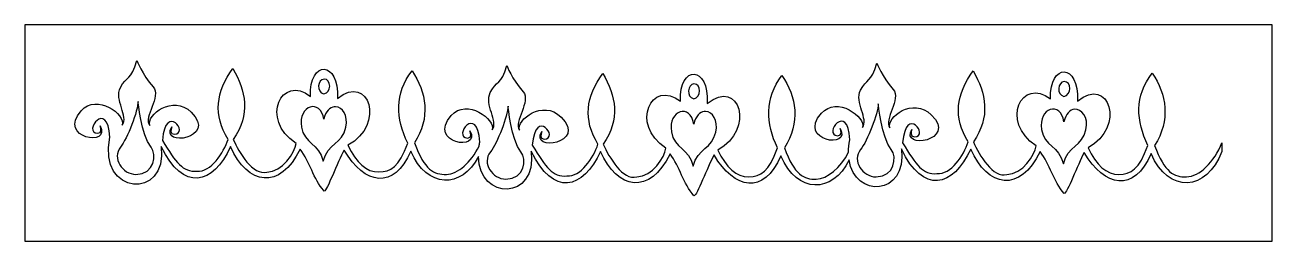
# Model space of a CAD drawing. Header units: centimetres. Extents: x -8.9 to 5.5, y 1.7 to 4.2.
import ezdxf

# ---------------------------------------------------------------- set-up
doc = ezdxf.new("R2010")
doc.units = ezdxf.units.CM
doc.header["$MEASUREMENT"] = 0
doc.layers.add('Layer 1', color=7, linetype='Continuous')

msp = doc.modelspace()

# ---------------------------------------------------------------- linework, layer by layer
at = {"layer": 'Layer 1', "color": 254}
msp.add_lwpolyline([(-8.93865, 1.66012), (5.50451, 1.66012), (5.50451, 4.15872), (-8.93865, 4.15872), (-8.93865, 1.66012)], close=True, dxfattribs=at)
at = {"layer": 'Layer 1', "color": 12}
for points, knots in [([(0.92906, 3.71728), (0.8635, 3.48983), (0.80729, 3.53936), (0.73788, 3.4055), (0.73788, 3.4055), (0.66461, 3.2641), (0.83795, 3.06759), (0.75971, 2.9722), (0.75971, 2.9722), (0.80421, 3.09207), (0.46565, 3.34388), (0.28461, 3.13768), (0.28461, 3.13768), (0.00154, 2.81528), (0.6419, 2.71838), (0.50207, 2.96251), (0.50207, 2.96251), (0.51344, 2.9344), (0.5286, 2.87736), (0.47522, 2.87742), (0.47522, 2.87742), (0.29158, 2.88445), (0.59255, 3.28444), (0.61538, 2.8307), (0.61538, 2.8307), (0.60455, 2.77919), (0.60036, 2.73183), (0.59979, 2.68753), (0.59979, 2.68753), (0.50769, 2.50677), (0.35567, 2.37827), (0.22663, 2.37522), (0.22663, 2.37522), (0.08263, 2.37195), (-0.02778, 2.42261), (-0.1429, 2.73918), (-0.1429, 2.73918), (0.04568, 3.0261), (-0.00523, 3.33235), (-0.17153, 3.57373), (-0.17153, 3.57373), (-0.37357, 3.30878), (-0.36158, 3.02108), (-0.22189, 2.73731), (-0.22189, 2.73731), (-0.32367, 2.45886), (-0.41828, 2.40602), (-0.55586, 2.40277), (-0.55586, 2.40277), (-0.69694, 2.39957), (-0.82044, 2.5103), (-0.91408, 2.71155), (-0.91408, 2.71155), (-0.47631, 2.9514), (-0.66772, 3.55203), (-1.03581, 3.25187), (-1.03581, 3.25187), (-1.01401, 3.69616), (-1.36258, 3.70084), (-1.34792, 3.27765), (-1.34792, 3.27765), (-1.67972, 3.53581), (-1.93902, 3.0163), (-1.51465, 2.73384), (-1.51465, 2.73384), (-1.53154, 2.62864), (-1.66931, 2.40289), (-1.85373, 2.40226), (-1.85373, 2.40226), (-2.01341, 2.35586), (-2.17516, 2.63022), (-2.24196, 2.7795), (-2.24196, 2.7795), (-2.03944, 3.07007), (-2.09628, 3.33911), (-2.24504, 3.59924), (-2.24504, 3.59924), (-2.44136, 3.33158), (-2.4772, 3.06136), (-2.30204, 2.78028), (-2.30204, 2.78028), (-2.35322, 2.6236), (-2.50078, 2.39788), (-2.6639, 2.4128), (-2.6639, 2.4128), (-2.82721, 2.40102), (-2.90486, 2.5081), (-3.06271, 2.76845), (-3.06271, 2.76845), (-3.02675, 3.21473), (-2.74279, 2.84134), (-2.92617, 2.83909), (-2.92617, 2.83909), (-2.97949, 2.84042), (-2.96405, 2.89706), (-2.95252, 2.92487), (-2.95252, 2.92487), (-3.09858, 2.68441), (-2.41673, 2.78931), (-2.72886, 3.09431), (-2.72886, 3.09431), (-2.94157, 3.30216), (-3.25119, 3.0623), (-3.20982, 2.94125), (-3.20982, 2.94125), (-3.28543, 3.03865), (-3.07236, 3.2758), (-3.1697, 3.38678), (-3.1697, 3.38678), (-3.30121, 3.53672), (-3.35803, 3.69046), (-3.35803, 3.69046), (-3.35803, 3.69046), (-3.42358, 3.46302), (-3.47979, 3.51255), (-3.5492, 3.37868), (-3.5492, 3.37868), (-3.62247, 3.23729), (-3.44913, 3.04078), (-3.52737, 2.94538), (-3.52737, 2.94538), (-3.48287, 3.06525), (-3.82143, 3.31707), (-4.00248, 3.11086), (-4.00248, 3.11086), (-4.28554, 2.78847), (-3.64518, 2.69157), (-3.78501, 2.9357), (-3.78501, 2.9357), (-3.77365, 2.90758), (-3.75849, 2.85055), (-3.81187, 2.8506), (-3.81187, 2.8506), (-3.99551, 2.85764), (-3.69453, 3.25762), (-3.6717, 2.80388), (-3.6717, 2.80388), (-3.67501, 2.78816), (-3.67687, 2.7727), (-3.67917, 2.75764), (-3.67917, 2.75764), (-3.77038, 2.56995), (-3.92554, 2.43404), (-4.05767, 2.43092), (-4.05767, 2.43092), (-4.20167, 2.42765), (-4.31208, 2.4783), (-4.42719, 2.79488), (-4.42719, 2.79488), (-4.23862, 3.0818), (-4.28952, 3.38804), (-4.45582, 3.62943), (-4.45582, 3.62943), (-4.65786, 3.36448), (-4.64587, 3.07678), (-4.50618, 2.79301), (-4.50618, 2.79301), (-4.60797, 2.51455), (-4.70257, 2.46172), (-4.84015, 2.45847), (-4.84015, 2.45847), (-4.98123, 2.45527), (-5.10473, 2.566), (-5.19837, 2.76725), (-5.19837, 2.76725), (-4.7606, 3.0071), (-4.95202, 3.60773), (-5.3201, 3.30757), (-5.3201, 3.30757), (-5.2983, 3.75186), (-5.64687, 3.75654), (-5.63222, 3.33335), (-5.63222, 3.33335), (-5.96401, 3.59151), (-6.22332, 3.072), (-5.79894, 2.78954), (-5.79894, 2.78954), (-5.81583, 2.68434), (-5.95361, 2.45859), (-6.13802, 2.45796), (-6.13802, 2.45796), (-6.29771, 2.41156), (-6.45946, 2.68592), (-6.52625, 2.8352), (-6.52625, 2.8352), (-6.32374, 3.12577), (-6.38058, 3.39481), (-6.52933, 3.65494), (-6.52933, 3.65494), (-6.72565, 3.38728), (-6.76149, 3.11705), (-6.58633, 2.83598), (-6.58633, 2.83598), (-6.63751, 2.6793), (-6.78507, 2.45357), (-6.94819, 2.4685), (-6.94819, 2.4685), (-7.1115, 2.45672), (-7.18916, 2.5638), (-7.34701, 2.82415), (-7.34701, 2.82415), (-7.31104, 3.27043), (-7.02709, 2.89703), (-7.21046, 2.89479), (-7.21046, 2.89479), (-7.26378, 2.89612), (-7.24834, 2.95276), (-7.23682, 2.98057), (-7.23682, 2.98057), (-7.38287, 2.74011), (-6.70102, 2.84501), (-7.01315, 3.15), (-7.01315, 3.15), (-7.22586, 3.35786), (-7.53549, 3.11799), (-7.49412, 2.99695), (-7.49412, 2.99695), (-7.56972, 3.09435), (-7.35665, 3.3315), (-7.45399, 3.44248), (-7.45399, 3.44248), (-7.5855, 3.59242), (-7.64232, 3.74616), (-7.64232, 3.74616), (-7.64232, 3.74616), (-7.70788, 3.51872), (-7.76409, 3.56825), (-7.8335, 3.43438), (-7.8335, 3.43438), (-7.90676, 3.29299), (-7.73342, 3.09648), (-7.81166, 3.00108), (-7.81166, 3.00108), (-7.76716, 3.12095), (-8.10572, 3.37277), (-8.28677, 3.16656), (-8.28677, 3.16656), (-8.56983, 2.84417), (-7.92947, 2.74727), (-8.0693, 2.9914), (-8.0693, 2.9914), (-8.05794, 2.96328), (-8.04278, 2.90625), (-8.09616, 2.9063), (-8.09616, 2.9063), (-8.2798, 2.91334), (-7.97883, 3.31332), (-7.95599, 2.85958), (-7.95599, 2.85958), (-8.09846, 2.18192), (-7.28261, 2.12592), (-7.35994, 2.75336), (-7.35994, 2.75336), (-7.10737, 2.22575), (-6.7611, 2.30769), (-6.55651, 2.75305), (-6.55651, 2.75305), (-6.3628, 2.30349), (-5.98442, 2.24296), (-5.75173, 2.72376), (-5.75173, 2.72376), (-5.63853, 2.57122), (-5.59975, 2.38408), (-5.47478, 2.2379), (-5.47478, 2.2379), (-5.43986, 2.23745), (-5.32013, 2.57236), (-5.242, 2.71279), (-5.242, 2.71279), (-5.00742, 2.30784), (-4.66294, 2.24635), (-4.46963, 2.69985), (-4.46963, 2.69985), (-4.28384, 2.26512), (-3.88005, 2.25977), (-3.6876, 2.63755), (-3.6876, 2.63755), (-3.67459, 2.12235), (-3.00524, 2.12639), (-3.07565, 2.69766), (-3.07565, 2.69766), (-2.82308, 2.17005), (-2.4768, 2.25199), (-2.27221, 2.69735), (-2.27221, 2.69735), (-2.07851, 2.24779), (-1.70013, 2.18726), (-1.46744, 2.66806), (-1.46744, 2.66806), (-1.35423, 2.51552), (-1.31546, 2.32838), (-1.19049, 2.1822), (-1.19049, 2.1822), (-1.15556, 2.18175), (-1.03584, 2.51666), (-0.9577, 2.65709), (-0.9577, 2.65709), (-0.72313, 2.25214), (-0.37864, 2.19065), (-0.18533, 2.64415), (-0.18533, 2.64415), (0.00323, 2.20293), (0.41662, 2.20417), (0.60551, 2.59911), (0.60551, 2.59911), (0.67101, 2.15093), (1.27872, 2.17855), (1.21143, 2.72447), (1.21143, 2.72447), (1.464, 2.19686), (1.81028, 2.2788), (2.01487, 2.72416), (2.01487, 2.72416), (2.20858, 2.27461), (2.58696, 2.21407), (2.81965, 2.69487), (2.81965, 2.69487), (2.93285, 2.54234), (2.97163, 2.35519), (3.09659, 2.20901), (3.09659, 2.20901), (3.13152, 2.20856), (3.25124, 2.54347), (3.32938, 2.6839), (3.32938, 2.6839), (3.56396, 2.27895), (3.91016, 2.21744), (4.10347, 2.67094), (4.10347, 2.67094), (4.30272, 2.2047), (4.75156, 2.23209), (4.92269, 2.6965), (4.92269, 2.6965), (4.92259, 2.73812), (4.92285, 2.73998), (4.92227, 2.79643), (4.92227, 2.79643), (4.83844, 2.57458), (4.66119, 2.40552), (4.51371, 2.40203), (4.51371, 2.40203), (4.36971, 2.39876), (4.2593, 2.44942), (4.14419, 2.76599), (4.14419, 2.76599), (4.33276, 3.05292), (4.28187, 3.36061), (4.11557, 3.60199), (4.11557, 3.60199), (3.91354, 3.33704), (3.92724, 3.04932), (4.06693, 2.76555), (4.06693, 2.76555), (3.96515, 2.4871), (3.86883, 2.43428), (3.73125, 2.43103), (3.73125, 2.43103), (3.59017, 2.42783), (3.46664, 2.53712), (3.37301, 2.73837), (3.37301, 2.73837), (3.81077, 2.97821), (3.61936, 3.57885), (3.25127, 3.27869), (3.25127, 3.27869), (3.27308, 3.72298), (2.9245, 3.72765), (2.93916, 3.30447), (2.93916, 3.30447), (2.60736, 3.56263), (2.34806, 3.04312), (2.77243, 2.76066), (2.77243, 2.76066), (2.75555, 2.65545), (2.61777, 2.42971), (2.43335, 2.42908), (2.43335, 2.42908), (2.27367, 2.38267), (2.11192, 2.65703), (2.04512, 2.80632), (2.04512, 2.80632), (2.24764, 3.09688), (2.19082, 3.36737), (2.04206, 3.6275), (2.04206, 3.6275), (1.84574, 3.35984), (1.80988, 3.08817), (1.98505, 2.8071), (1.98505, 2.8071), (1.93386, 2.65041), (1.7863, 2.42469), (1.62318, 2.43961), (1.62318, 2.43961), (1.45987, 2.42783), (1.38394, 2.53489), (1.22609, 2.79524), (1.22609, 2.79524), (1.26205, 3.24152), (1.54429, 2.86815), (1.36091, 2.8659), (1.36091, 2.8659), (1.30759, 2.86723), (1.32303, 2.92387), (1.33456, 2.95169), (1.33456, 2.95169), (1.18851, 2.71123), (1.87035, 2.81612), (1.55822, 3.12112), (1.55822, 3.12112), (1.34551, 3.32897), (1.03589, 3.08911), (1.07726, 2.96807), (1.07726, 2.96807), (1.00165, 3.06546), (1.21473, 3.30262), (1.11739, 3.4136), (1.11739, 3.4136), (0.98587, 3.56354), (0.92906, 3.71728), (0.92906, 3.71728)], [0, 0, 0, 0, 0.00943396, 0.00943396, 0.00943396, 0.00943396, 0.01886792, 0.01886792, 0.01886792, 0.01886792, 0.02830189, 0.02830189, 0.02830189, 0.02830189, 0.03773585, 0.03773585, 0.03773585, 0.03773585, 0.04716981, 0.04716981, 0.04716981, 0.04716981, 0.05660377, 0.05660377, 0.05660377, 0.05660377, 0.06603774, 0.06603774, 0.06603774, 0.06603774, 0.0754717, 0.0754717, 0.0754717, 0.0754717, 0.08490566, 0.08490566, 0.08490566, 0.08490566, 0.09433962, 0.09433962, 0.09433962, 0.09433962, 0.10377358, 0.10377358, 0.10377358, 0.10377358, 0.11320755, 0.11320755, 0.11320755, 0.11320755, 0.12264151, 0.12264151, 0.12264151, 0.12264151, 0.13207547, 0.13207547, 0.13207547, 0.13207547, 0.14150943, 0.14150943, 0.14150943, 0.14150943, 0.1509434, 0.1509434, 0.1509434, 0.1509434, 0.16037736, 0.16037736, 0.16037736, 0.16037736, 0.16981132, 0.16981132, 0.16981132, 0.16981132, 0.17924528, 0.17924528, 0.17924528, 0.17924528, 0.18867925, 0.18867925, 0.18867925, 0.18867925, 0.19811321, 0.19811321, 0.19811321, 0.19811321, 0.20754717, 0.20754717, 0.20754717, 0.20754717, 0.21698113, 0.21698113, 0.21698113, 0.21698113, 0.22641509, 0.22641509, 0.22641509, 0.22641509, 0.23584906, 0.23584906, 0.23584906, 0.23584906, 0.24528302, 0.24528302, 0.24528302, 0.24528302, 0.25471698, 0.25471698, 0.25471698, 0.25471698, 0.26415094, 0.26415094, 0.26415094, 0.26415094, 0.27358491, 0.27358491, 0.27358491, 0.27358491, 0.28301887, 0.28301887, 0.28301887, 0.28301887, 0.29245283, 0.29245283, 0.29245283, 0.29245283, 0.30188679, 0.30188679, 0.30188679, 0.30188679, 0.31132075, 0.31132075, 0.31132075, 0.31132075, 0.32075472, 0.32075472, 0.32075472, 0.32075472, 0.33018868, 0.33018868, 0.33018868, 0.33018868, 0.33962264, 0.33962264, 0.33962264, 0.33962264, 0.3490566, 0.3490566, 0.3490566, 0.3490566, 0.35849057, 0.35849057, 0.35849057, 0.35849057, 0.36792453, 0.36792453, 0.36792453, 0.36792453, 0.37735849, 0.37735849, 0.37735849, 0.37735849, 0.38679245, 0.38679245, 0.38679245, 0.38679245, 0.39622642, 0.39622642, 0.39622642, 0.39622642, 0.40566038, 0.40566038, 0.40566038, 0.40566038, 0.41509434, 0.41509434, 0.41509434, 0.41509434, 0.4245283, 0.4245283, 0.4245283, 0.4245283, 0.43396226, 0.43396226, 0.43396226, 0.43396226, 0.44339623, 0.44339623, 0.44339623, 0.44339623, 0.45283019, 0.45283019, 0.45283019, 0.45283019, 0.46226415, 0.46226415, 0.46226415, 0.46226415, 0.47169811, 0.47169811, 0.47169811, 0.47169811, 0.48113208, 0.48113208, 0.48113208, 0.48113208, 0.49056604, 0.49056604, 0.49056604, 0.49056604, 0.5, 0.5, 0.5, 0.5, 0.50943396, 0.50943396, 0.50943396, 0.50943396, 0.51886792, 0.51886792, 0.51886792, 0.51886792, 0.52830189, 0.52830189, 0.52830189, 0.52830189, 0.53773585, 0.53773585, 0.53773585, 0.53773585, 0.54716981, 0.54716981, 0.54716981, 0.54716981, 0.55660377, 0.55660377, 0.55660377, 0.55660377, 0.56603774, 0.56603774, 0.56603774, 0.56603774, 0.5754717, 0.5754717, 0.5754717, 0.5754717, 0.58490566, 0.58490566, 0.58490566, 0.58490566, 0.59433962, 0.59433962, 0.59433962, 0.59433962, 0.60377358, 0.60377358, 0.60377358, 0.60377358, 0.61320755, 0.61320755, 0.61320755, 0.61320755, 0.62264151, 0.62264151, 0.62264151, 0.62264151, 0.63207547, 0.63207547, 0.63207547, 0.63207547, 0.64150943, 0.64150943, 0.64150943, 0.64150943, 0.6509434, 0.6509434, 0.6509434, 0.6509434, 0.66037736, 0.66037736, 0.66037736, 0.66037736, 0.66981132, 0.66981132, 0.66981132, 0.66981132, 0.67924528, 0.67924528, 0.67924528, 0.67924528, 0.68867925, 0.68867925, 0.68867925, 0.68867925, 0.69811321, 0.69811321, 0.69811321, 0.69811321, 0.70754717, 0.70754717, 0.70754717, 0.70754717, 0.71698113, 0.71698113, 0.71698113, 0.71698113, 0.72641509, 0.72641509, 0.72641509, 0.72641509, 0.73584906, 0.73584906, 0.73584906, 0.73584906, 0.74528302, 0.74528302, 0.74528302, 0.74528302, 0.75471698, 0.75471698, 0.75471698, 0.75471698, 0.76415094, 0.76415094, 0.76415094, 0.76415094, 0.77358491, 0.77358491, 0.77358491, 0.77358491, 0.78301887, 0.78301887, 0.78301887, 0.78301887, 0.79245283, 0.79245283, 0.79245283, 0.79245283, 0.80188679, 0.80188679, 0.80188679, 0.80188679, 0.81132075, 0.81132075, 0.81132075, 0.81132075, 0.82075472, 0.82075472, 0.82075472, 0.82075472, 0.83018868, 0.83018868, 0.83018868, 0.83018868, 0.83962264, 0.83962264, 0.83962264, 0.83962264, 0.8490566, 0.8490566, 0.8490566, 0.8490566, 0.85849057, 0.85849057, 0.85849057, 0.85849057, 0.86792453, 0.86792453, 0.86792453, 0.86792453, 0.87735849, 0.87735849, 0.87735849, 0.87735849, 0.88679245, 0.88679245, 0.88679245, 0.88679245, 0.89622642, 0.89622642, 0.89622642, 0.89622642, 0.90566038, 0.90566038, 0.90566038, 0.90566038, 0.91509434, 0.91509434, 0.91509434, 0.91509434, 0.9245283, 0.9245283, 0.9245283, 0.9245283, 0.93396226, 0.93396226, 0.93396226, 0.93396226, 0.94339623, 0.94339623, 0.94339623, 0.94339623, 0.95283019, 0.95283019, 0.95283019, 0.95283019, 0.96226415, 0.96226415, 0.96226415, 0.96226415, 0.97169811, 0.97169811, 0.97169811, 0.97169811, 0.98113208, 0.98113208, 0.98113208, 0.98113208, 1, 1, 1, 1]), ([(-5.47512, 3.53261), (-5.38868, 3.53687), (-5.38596, 3.37183), (-5.47734, 3.36175), (-5.47734, 3.36175), (-5.56756, 3.38085), (-5.54777, 3.5313), (-5.47512, 3.53261)], [0, 0, 0, 0, 0.33333333, 0.33333333, 0.33333333, 0.33333333, 1, 1, 1, 1]), ([(-1.19082, 3.47692), (-1.10439, 3.48117), (-1.10167, 3.31613), (-1.19305, 3.30605), (-1.19305, 3.30605), (-1.28326, 3.32515), (-1.26348, 3.4756), (-1.19082, 3.47692)], [0, 0, 0, 0, 0.33333333, 0.33333333, 0.33333333, 0.33333333, 1, 1, 1, 1]), ([(3.09626, 3.50373), (3.18269, 3.50798), (3.18541, 3.34295), (3.09404, 3.33287), (3.09404, 3.33287), (3.00382, 3.35197), (3.02361, 3.50241), (3.09626, 3.50373)], [0, 0, 0, 0, 0.33333333, 0.33333333, 0.33333333, 0.33333333, 1, 1, 1, 1]), ([(-7.62784, 3.2753), (-7.62784, 3.2753), (-7.59258, 2.88844), (-7.47849, 2.74621), (-7.47849, 2.74621), (-7.41079, 2.66195), (-7.43529, 2.43313), (-7.65255, 2.43131), (-7.65255, 2.43131), (-7.80951, 2.42999), (-7.93664, 2.6201), (-7.83214, 2.74646), (-7.83214, 2.74646), (-7.7536, 2.84137), (-7.62923, 3.16806), (-7.62784, 3.2753)], [0, 0, 0, 0, 0.2, 0.2, 0.2, 0.2, 0.4, 0.4, 0.4, 0.4, 0.6, 0.6, 0.6, 0.6, 1, 1, 1, 1]), ([(-5.34021, 3.2137), (-5.26266, 3.21018), (-5.19055, 3.11486), (-5.22312, 2.97612), (-5.22312, 2.97612), (-5.26028, 2.78062), (-5.43184, 2.79354), (-5.48403, 2.5827), (-5.48403, 2.5827), (-5.53198, 2.79129), (-5.70463, 2.78307), (-5.7364, 2.97845), (-5.7364, 2.97845), (-5.77794, 3.23364), (-5.51097, 3.3094), (-5.47773, 3.06777), (-5.47773, 3.06777), (-5.45502, 3.16215), (-5.4055, 3.2068), (-5.35567, 3.21245), (-5.35567, 3.21245), (-5.35048, 3.21304), (-5.34538, 3.21393), (-5.34021, 3.2137)], [0, 0, 0, 0, 0.14285714, 0.14285714, 0.14285714, 0.14285714, 0.28571429, 0.28571429, 0.28571429, 0.28571429, 0.42857143, 0.42857143, 0.42857143, 0.42857143, 0.57142857, 0.57142857, 0.57142857, 0.57142857, 0.71428571, 0.71428571, 0.71428571, 0.71428571, 1, 1, 1, 1]), ([(-3.34355, 3.2196), (-3.34355, 3.2196), (-3.30828, 2.83274), (-3.1942, 2.69051), (-3.1942, 2.69051), (-3.1265, 2.60625), (-3.151, 2.37743), (-3.36825, 2.37561), (-3.36825, 2.37561), (-3.52522, 2.37429), (-3.65234, 2.5644), (-3.54785, 2.69076), (-3.54785, 2.69076), (-3.4693, 2.78567), (-3.34494, 3.11236), (-3.34355, 3.2196)], [0, 0, 0, 0, 0.2, 0.2, 0.2, 0.2, 0.4, 0.4, 0.4, 0.4, 0.6, 0.6, 0.6, 0.6, 1, 1, 1, 1]), ([(-1.05591, 3.158), (-0.97836, 3.15448), (-0.90625, 3.05916), (-0.93883, 2.92042), (-0.93883, 2.92042), (-0.97599, 2.72492), (-1.14755, 2.73784), (-1.19974, 2.527), (-1.19974, 2.527), (-1.24769, 2.7356), (-1.42034, 2.72737), (-1.45211, 2.92275), (-1.45211, 2.92275), (-1.49365, 3.17794), (-1.22668, 3.2537), (-1.19343, 3.01207), (-1.19343, 3.01207), (-1.17072, 3.10645), (-1.1212, 3.1511), (-1.07138, 3.15675), (-1.07138, 3.15675), (-1.06619, 3.15734), (-1.06108, 3.15824), (-1.05591, 3.158)], [0, 0, 0, 0, 0.14285714, 0.14285714, 0.14285714, 0.14285714, 0.28571429, 0.28571429, 0.28571429, 0.28571429, 0.42857143, 0.42857143, 0.42857143, 0.42857143, 0.57142857, 0.57142857, 0.57142857, 0.57142857, 0.71428571, 0.71428571, 0.71428571, 0.71428571, 1, 1, 1, 1]), ([(0.94354, 3.24642), (0.94354, 3.24642), (0.98051, 2.85953), (1.0946, 2.7173), (1.0946, 2.7173), (1.1623, 2.63304), (1.13608, 2.40425), (0.91883, 2.40242), (0.91883, 2.40242), (0.76186, 2.40111), (0.63474, 2.59122), (0.73924, 2.71757), (0.73924, 2.71757), (0.81778, 2.81249), (0.94214, 3.13918), (0.94354, 3.24642)], [0, 0, 0, 0, 0.2, 0.2, 0.2, 0.2, 0.4, 0.4, 0.4, 0.4, 0.6, 0.6, 0.6, 0.6, 1, 1, 1, 1]), ([(3.2157, 3.18357), (3.29874, 3.19299), (3.383, 3.09523), (3.34825, 2.94723), (3.34825, 2.94723), (3.31109, 2.75173), (3.13954, 2.76466), (3.08734, 2.55381), (3.08734, 2.55381), (3.03939, 2.76241), (2.86675, 2.75418), (2.83497, 2.94956), (2.83497, 2.94956), (2.79343, 3.20476), (3.0604, 3.28052), (3.09365, 3.03888), (3.09365, 3.03888), (3.11636, 3.13326), (3.16588, 3.17792), (3.2157, 3.18357)], [0, 0, 0, 0, 0.16666667, 0.16666667, 0.16666667, 0.16666667, 0.33333333, 0.33333333, 0.33333333, 0.33333333, 0.5, 0.5, 0.5, 0.5, 0.66666667, 0.66666667, 0.66666667, 0.66666667, 1, 1, 1, 1])]:
    msp.add_open_spline(points, degree=3, knots=knots, dxfattribs=at)

doc.saveas('drawing.dxf')
